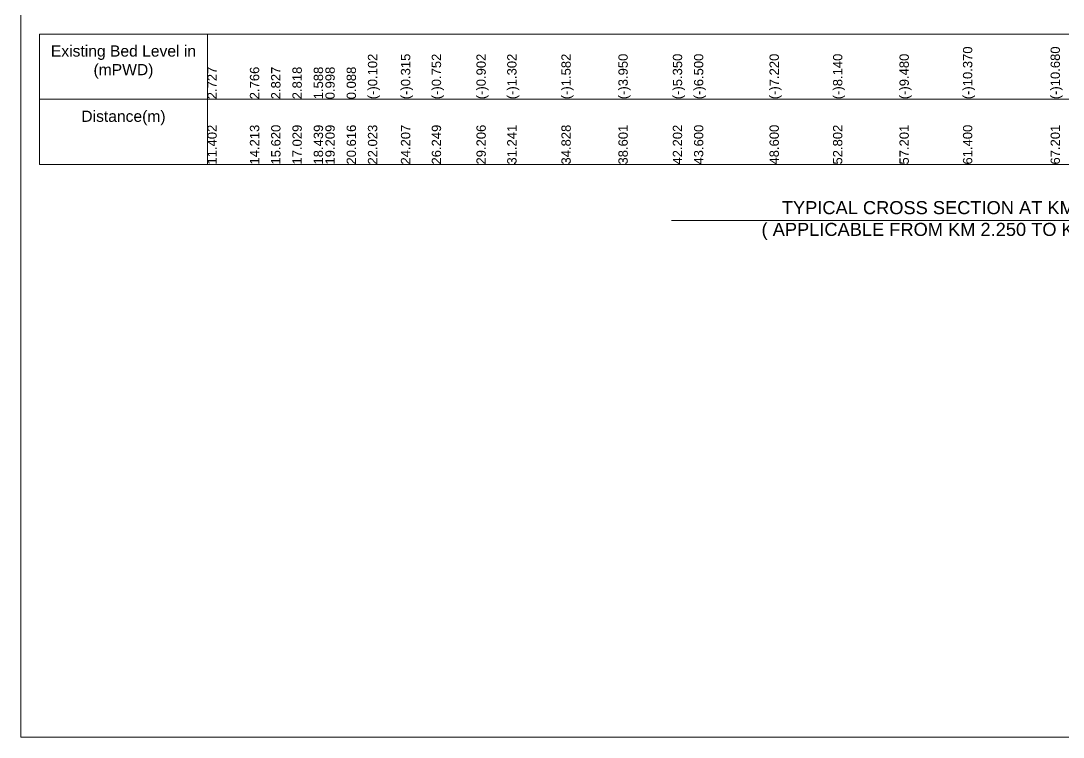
# Model space of a CAD drawing. Header units: inches. Extents: x 66615 to 414904, y -29123 to 90068.
# Drawn here: x 175987 to 181574, y -23222 to -19380 of the extents above; entities that cross this region are included whole.
import ezdxf

# ---------------------------------------------------------------- set-up
doc = ezdxf.new("R2010")
doc.units = ezdxf.units.IN
doc.header["$LTSCALE"] = 7
doc.header["$MEASUREMENT"] = 0
for name, color, linetype, lineweight in [('Cross section Data Border', 7, 'Continuous', 9), ('Cross Section Labels', 7, 'Continuous', 9), ('Long Section Labels', 7, 'Continuous', 9)]:
    doc.layers.add(name, color=color, linetype=linetype, lineweight=lineweight)
doc.styles.get("Standard").update_dxf_attribs({"font": 'arial.ttf'})

msp = doc.modelspace()

# ---------------------------------------------------------------- linework, layer by layer
at = {"layer": 'Cross section Data Border'}
msp.add_lwpolyline([(176086.86937, -19451.00002), (184956.22639, -19451.00002), (184956.22639, -20151.00002), (176086.86937, -20151.00002)], close=True, dxfattribs=at)
for points in [[(176986.86937, -19451.00002), (176986.86937, -20151.00002)], [(176086.86937, -19801.00002), (184956.22639, -19801.00002)]]:
    msp.add_lwpolyline(points, dxfattribs=at)
at = {"layer": 'Cross Section Labels'}
msp.add_lwpolyline([(175986.86937, -16151.00002), (185986.86937, -16151.00002), (185986.86937, -23222.00002), (175986.86937, -23222.00002)], close=True, dxfattribs=at)
msp.add_lwpolyline([(179474.86937, -20451.00002), (180986.86937, -20451.00002), (182498.86937, -20451.00002)], dxfattribs=at)

# ---------------------------------------------------------------- texts
at = {"layer": 'Cross section Data Border', "char_height": 60, "width": 800, "attachment_point": 5}
for s, insert in [('Existing Bed Level in (mPWD)', (176536.86937, -19601.00002)), ('Distance(m)', (176536.86937, -19901.00002))]:
    msp.add_mtext(s, dxfattribs=dict(at, insert=insert))
at = {"layer": 'Cross Section Labels', "insert": (180986.86937, -20451.00002), "char_height": 70, "attachment_point": 5}
msp.add_mtext('TYPICAL CROSS SECTION AT KM 2.300^J( APPLICABLE FROM KM 2.250 TO KM 2.350)', dxfattribs=at)
at = {"layer": 'Long Section Labels', "char_height": 50, "attachment_point": 1, "rotation": 90}
for s, insert in [('(-)10.370', (181036.75366, -19801.00002)), ('(-)10.370', (181036.75366, -19801.00002)), ('(-)10.680', (181506.6237, -19801.00002)), ('(-)0.102', (177847.16723, -19801.00002)), ('(-)0.315', (178024.12966, -19801.00002)), ('(-)0.752', (178189.48084, -19801.00002)), ('(-)0.902', (178429.02653, -19801.00002)), ('(-)1.302', (178593.84817, -19801.00002)), ('(-)1.582', (178884.40738, -19801.00002)), ('(-)3.950', (179189.96924, -19801.00002)), ('(-)5.350', (179481.68082, -19801.00002)), ('(-)6.500', (179594.96443, -19801.00002)), ('(-)7.220', (179999.96061, -19801.00002)), ('(-)8.140', (180340.25, -19801.00002)), ('(-)9.480', (180696.64056, -19801.00002)), ('2.727', (176986.86937, -19801.00002)), ('2.766', (177214.55357, -19801.00002)), ('2.827', (177328.58772, -19801.00002)), ('2.818', (177442.70757, -19801.00002)), ('1.588', (177556.89347, -19801.00002)), ('0.998', (177619.28646, -19801.00002)), ('0.088', (177733.18505, -19801.00002)), ('11.402', (176986.86937, -20151.00002)), ('14.213', (177214.55357, -20151.00002)), ('15.620', (177328.58772, -20151.00002)), ('17.029', (177442.70757, -20151.00002)), ('18.439', (177556.89347, -20151.00002)), ('19.209', (177619.28646, -20151.00002)), ('20.616', (177733.18505, -20151.00002)), ('22.023', (177847.16723, -20151.00002)), ('24.207', (178024.12966, -20151.00002)), ('26.249', (178189.48084, -20151.00002)), ('29.206', (178429.02653, -20151.00002)), ('31.241', (178593.84817, -20151.00002)), ('34.828', (178884.40738, -20151.00002)), ('38.601', (179189.96924, -20151.00002)), ('42.202', (179481.68082, -20151.00002)), ('43.600', (179594.96443, -20151.00002)), ('48.600', (179999.96061, -20151.00002)), ('52.802', (180340.25, -20151.00002)), ('57.201', (180696.64056, -20151.00002)), ('61.400', (181036.75366, -20151.00002)), ('67.201', (181506.6237, -20151.00002))]:
    msp.add_mtext(s, dxfattribs=dict(at, insert=insert))

doc.saveas('drawing.dxf')
